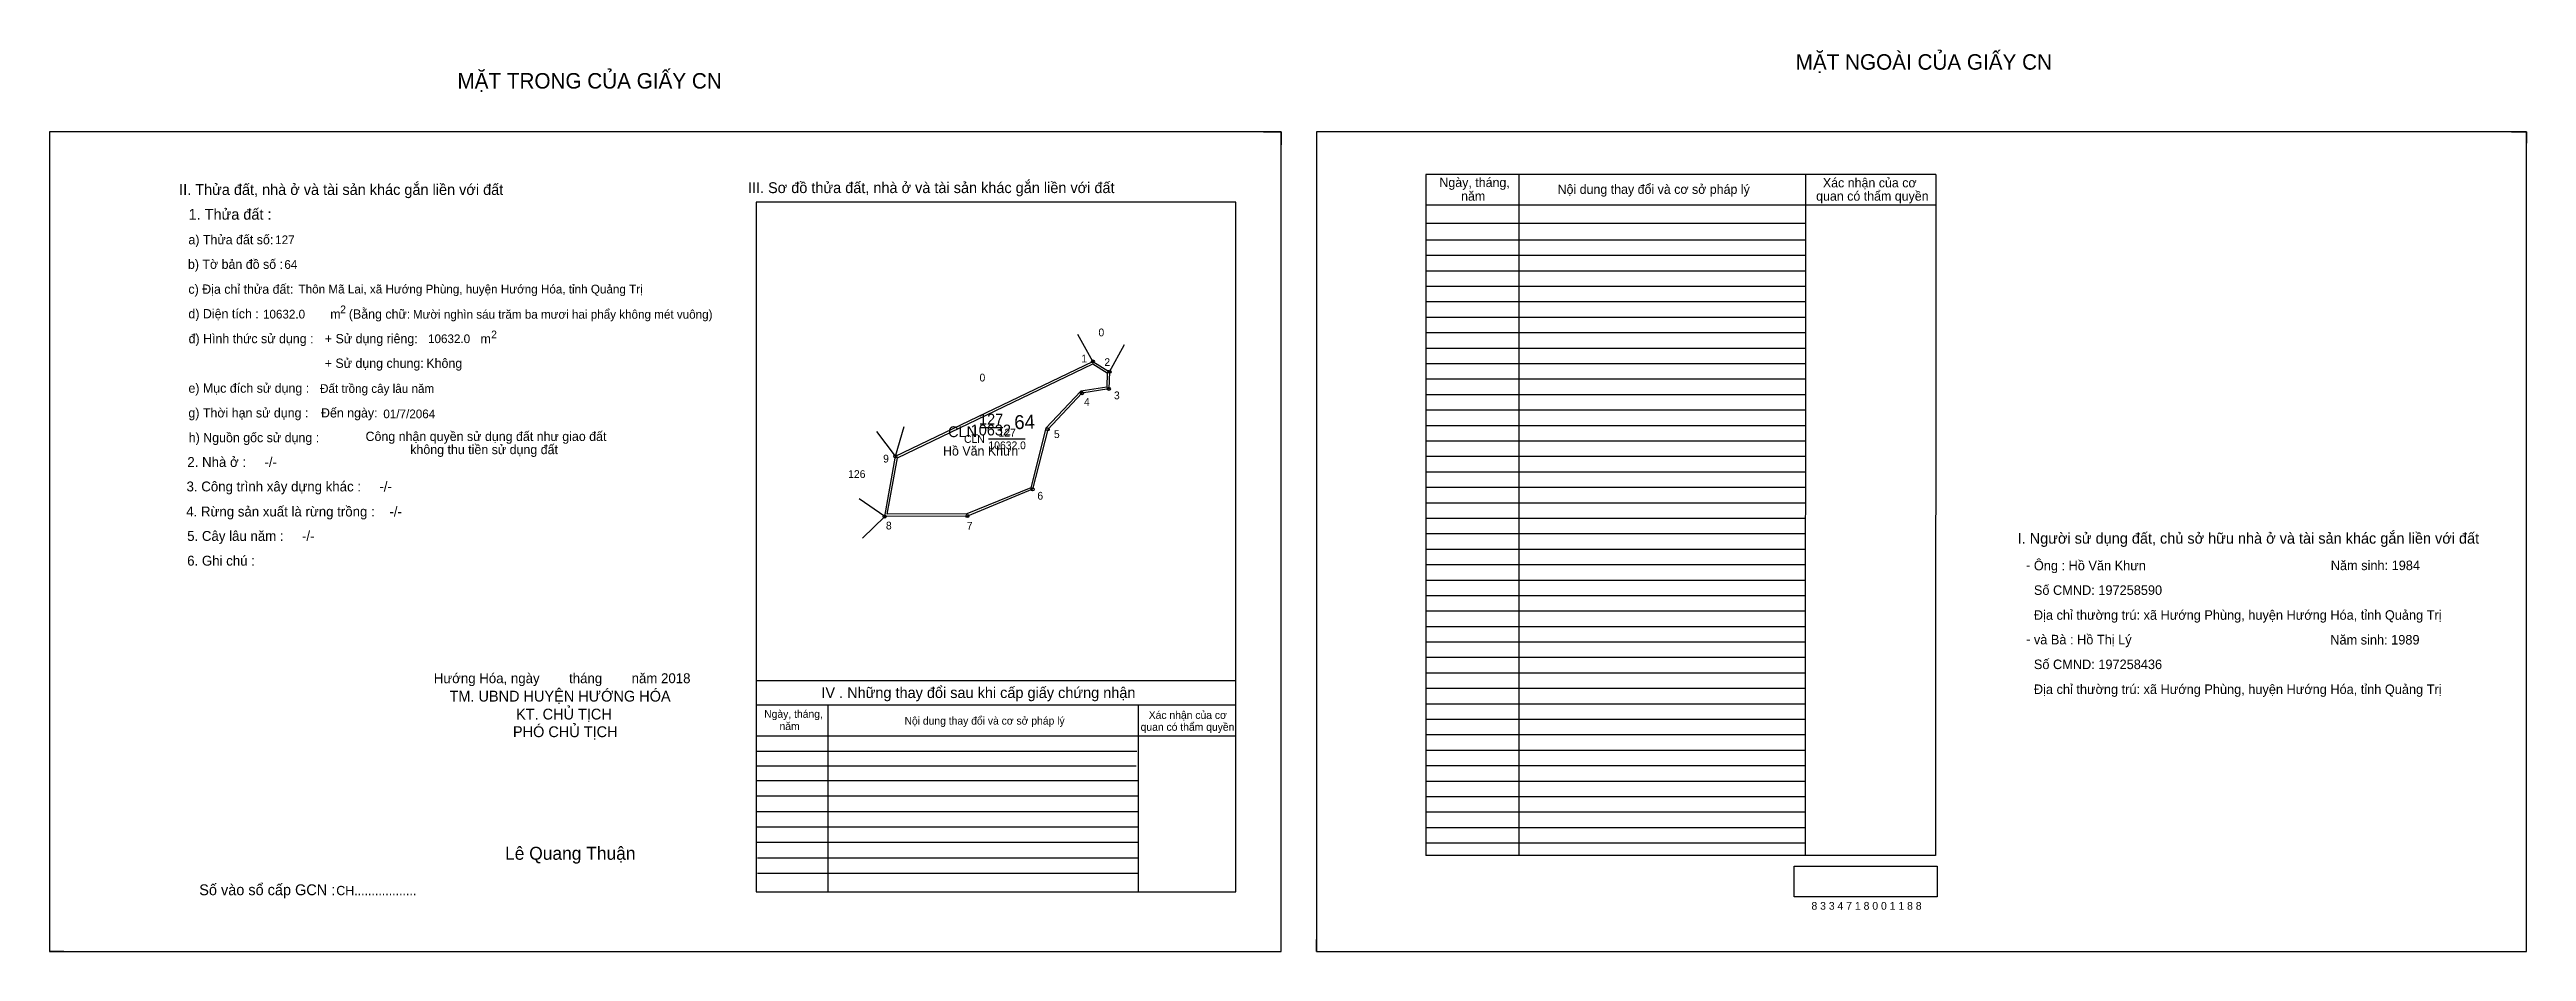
# Model space of a CAD drawing. Extents: x 531059 to 534566, y 1847090 to 1847673.
# Drawn here: x 532964 to 534566, y 1847090 to 1847673 of the extents above.
import ezdxf

# ---------------------------------------------------------------- set-up
doc = ezdxf.new("R2010")
doc.units = 0
for name, color, linetype in [('Default', 7, 'Continuous'), ('Level 10', 7, 'Continuous'), ('Level 11', 7, 'Continuous'), ('Level 13', 7, 'Continuous'), ('Level 2', 7, 'Continuous'), ('Level 27', 7, 'Continuous'), ('Level 3', 7, 'Continuous'), ('Level 36', 7, 'Continuous'), ('Level 4', 7, 'Continuous'), ('Level 5', 7, 'Continuous'), ('Level 55', 7, 'Continuous'), ('Level 6', 7, 'Continuous'), ('Level 7', 7, 'Continuous'), ('Level 8', 7, 'Continuous'), ('Level 9', 7, 'Continuous')]:
    doc.layers.add(name, color=color, linetype=linetype)

msp = doc.modelspace()

# ---------------------------------------------------------------- linework, layer by layer
at = {"layer": 'Level 10'}
for p, q in [((533749.2, 1847620.1), (533760.6, 1847620.1)), ((533760.6, 1847620.1), (533760.6, 1847611.7)), ((534556, 1847620.1), (534565.6, 1847620.1)), ((534565.6, 1847620.1), (534565.6, 1847612.7)), ((533609.7, 1847427.7), (533631.8, 1847451.1)), ((532964.4, 1847097.9), (532964.4, 1847090.1)), ((533783.4, 1847090.1), (533783.4, 1847097.9)), ((532973.6, 1847090.1), (532964.4, 1847090.1)), ((533783.4, 1847090.1), (533790.4, 1847090.1))]:
    msp.add_line(p, q, dxfattribs=at)
for points in [[(532964.4, 1847090.1), (533760.6, 1847090.1), (533760.6, 1847620.1), (532964.4, 1847620.1)], [(533783.4, 1847090.1), (534565.6, 1847090.1), (534565.6, 1847620.1), (533783.4, 1847620.1)], [(533649.6, 1847465), (533649.2, 1847453.9), (533631.8, 1847451.1), (533609.7, 1847427.7), (533599.9, 1847389), (533557.8, 1847371.7), (533504.3, 1847371.4), (533511.2, 1847410.3), (533638.9, 1847471.6)], [(533648.2, 1847464.2), (533647.9, 1847455.1), (533631.1, 1847452.4), (533608.5, 1847428.4), (533598.7, 1847390), (533557.5, 1847373.1), (533506, 1847372.9), (533512.5, 1847409.3), (533638.8, 1847470)]]:
    msp.add_lwpolyline(points, close=True, dxfattribs=at)
at = {"layer": 'Level 11'}
for centre in [(533638.9, 1847471.6), (533649.6, 1847465), (533649.6, 1847465), (533631.8, 1847451.1), (533649.2, 1847453.9), (533609.7, 1847427.7), (533511.2, 1847410.3), (533599.9, 1847389), (533504.3, 1847371.4), (533557.8, 1847371.7)]:
    msp.add_circle(centre, 1, dxfattribs=at)
at = {"layer": 'Level 27'}
for p, q in [((533638.9, 1847471.6), (533629.2, 1847489)), ((533649.6, 1847465), (533659.3, 1847482.5)), ((533511.2, 1847410.3), (533499.2, 1847426.3)), ((533511.2, 1847410.3), (533516.8, 1847429.5)), ((533504.3, 1847371.4), (533487.9, 1847382.8)), ((533504.3, 1847371.4), (533490, 1847357.4))]:
    msp.add_line(p, q, dxfattribs=at)
at = {"layer": 'Level 6'}
msp.add_lwpolyline([(534092.3, 1847145.2), (534184.7, 1847145.2), (534184.7, 1847125.4), (534092.3, 1847125.4)], close=True, dxfattribs=at)
at = {"layer": 'Level 7'}
for p, q in [((534099.4, 1847550.1), (533854.2, 1847550.1)), ((534099.4, 1847540.1), (533854.2, 1847540.1)), ((534099.4, 1847530.1), (533854.2, 1847530.1)), ((534099.4, 1847520.1), (533854.2, 1847520.1)), ((534099.4, 1847510.1), (533854.2, 1847510.1)), ((534099.4, 1847500.1), (533854.2, 1847500.1)), ((534099.4, 1847490.1), (533854.2, 1847490.1)), ((534099.4, 1847480.1), (533854.2, 1847480.1)), ((534099.4, 1847470.1), (533854.2, 1847470.1)), ((534099.4, 1847460.1), (533854.2, 1847460.1)), ((534099.4, 1847450.1), (533854.2, 1847450.1)), ((534099.4, 1847440.1), (533854.2, 1847440.1)), ((533565.8, 1847429), (533580.7, 1847429)), ((534099.4, 1847430.1), (533854.2, 1847430.1)), ((534099.4, 1847420.1), (533854.2, 1847420.1)), ((534099.4, 1847410.1), (533854.2, 1847410.1)), ((534099.4, 1847400.1), (533854.2, 1847400.1)), ((534099.4, 1847390.1), (533854.2, 1847390.1)), ((534099.4, 1847380.1), (533854.2, 1847380.1)), ((534099.4, 1847370.1), (533854.2, 1847370.1)), ((534099.4, 1847360.1), (533854.2, 1847360.1)), ((534099.4, 1847350.1), (533854.2, 1847350.1)), ((534099.4, 1847340.1), (533854.2, 1847340.1)), ((534099.4, 1847330.1), (533854.2, 1847330.1)), ((534099.4, 1847320.1), (533854.2, 1847320.1)), ((534099.4, 1847310.1), (533854.2, 1847310.1)), ((534099.4, 1847300.1), (533854.2, 1847300.1)), ((534099.4, 1847290.1), (533854.2, 1847290.1)), ((534099.4, 1847280.1), (533854.2, 1847280.1)), ((534099.4, 1847270.1), (533854.2, 1847270.1)), ((534099.4, 1847260.1), (533854.2, 1847260.1)), ((534099.4, 1847250.1), (533854.2, 1847250.1)), ((534099.4, 1847240.1), (533854.2, 1847240.1)), ((534099.4, 1847230.1), (533854.2, 1847230.1)), ((533667.3, 1847219.4), (533421.2, 1847219.4)), ((533666.9, 1847209.9), (533421.2, 1847209.9)), ((534099.4, 1847220.1), (533854.2, 1847220.1)), ((534099.4, 1847210.1), (533854.2, 1847210.1)), ((533668.2, 1847200.5), (533421.2, 1847200.5)), ((534099.4, 1847200.1), (533854.2, 1847200.1)), ((533668.2, 1847190.5), (533421.2, 1847190.5)), ((533668.2, 1847180.5), (533421.2, 1847180.5)), ((534099.4, 1847190.1), (533854.2, 1847190.1)), ((534099.4, 1847180.1), (533854.2, 1847180.1)), ((533668.2, 1847170.5), (533421.2, 1847170.5)), ((533668.2, 1847160.5), (533421.2, 1847160.5)), ((534099.4, 1847170.1), (533854.2, 1847170.1)), ((533668.2, 1847150.5), (533422, 1847150.5)), ((534099.4, 1847160.1), (533854.2, 1847160.1)), ((533668.2, 1847140.5), (533422, 1847140.5))]:
    msp.add_line(p, q, dxfattribs=at)
at = {"layer": 'Level 8'}
for p, q in [((534183.8, 1847592.6), (533854.2, 1847592.6)), ((533854.2, 1847592.6), (533854.2, 1847152.1)), ((533914.2, 1847592.6), (533914.2, 1847152.1)), ((534099.5, 1847592.4), (534099.4, 1847152.1)), ((534183.8, 1847592.6), (534183.6, 1847152.1)), ((533731.2, 1847574.7), (533421.2, 1847574.7)), ((533421.2, 1847574.7), (533421.2, 1847128.7)), ((533731.2, 1847128.7), (533731.2, 1847574.7)), ((534183.8, 1847572.6), (533854.2, 1847572.6)), ((534099.4, 1847560.8), (533854.2, 1847560.8)), ((533731.2, 1847265.1), (533421.2, 1847265.1)), ((533731.2, 1847249.4), (533421.2, 1847249.4)), ((533467.5, 1847249.4), (533467.5, 1847128.7)), ((533668.2, 1847249.4), (533668.2, 1847128.7)), ((533731.2, 1847229.4), (533421.2, 1847229.4)), ((534183.6, 1847152.1), (533854.2, 1847152.1)), ((533421.2, 1847128.7), (533731.2, 1847128.7))]:
    msp.add_line(p, q, dxfattribs=at)
at = {"layer": 'Level 9'}
msp.add_line((533571.4, 1847421.5), (533595.2, 1847421.5), dxfattribs=at)

# ---------------------------------------------------------------- texts
at = {"layer": 'Default'}
for s, p in [('e) Mục đích sử dụng :', (533054.2, 1847451.4)), ('g) Thời hạn sử dụng :', (533054.2, 1847435.4)), ('Đến ngày:', (533139.9, 1847435.4)), ('h) Nguồn gốc sử dụng :', (533054.4, 1847419.4)), ('Công nhận quyền sử dụng đất như giao đất', (533168.7, 1847420.2)), ('không thu tiền sử dụng đất', (533197.6, 1847411.7))]:
    msp.add_text(s, height=6, dxfattribs=at).set_placement(p)
at = {"layer": 'Level 13'}
for s, p in [('CLN', (533555.6, 1847419)), ('10632.0', (533571.4, 1847414.9)), ('127', (533577.9, 1847423.1))]:
    msp.add_text(s, height=5, dxfattribs=at).set_placement(p)
at = {"layer": 'Level 2'}
msp.add_text('Hồ Văn Khưn', height=6, dxfattribs=at).set_placement((533542, 1847410.8))
at = {"layer": 'Level 3'}
msp.add_text('CLN', height=7, dxfattribs=at).set_placement((533545.3, 1847422.7))
at = {"layer": 'Level 36'}
for s, p in [('0', (533642.5, 1847487.9)), ('0', (533565.6, 1847458.7)), ('126', (533480.7, 1847396.3))]:
    msp.add_text(s, height=5, dxfattribs=at).set_placement(p)
at = {"layer": 'Level 4'}
msp.add_text('127', height=7, dxfattribs=at).set_placement((533565.3, 1847430.8))
at = {"layer": 'Level 5'}
msp.add_text('10632', height=7, dxfattribs=at).set_placement((533559.9, 1847423.8))
at = {"layer": 'Level 55'}
for s, height, p in [('1', 0.8, (533638.7, 1847471.6)), ('0', 0.22, (533638.9, 1847471.4)), ('0', 0.22, (533638.9, 1847471.4)), ('0', 0.22, (533638.9, 1847471.4)), ('0', 0.22, (533638.9, 1847471.4)), ('2', 0.8, (533649.3, 1847465)), ('0', 0.22, (533649.5, 1847464.7)), ('0', 0.22, (533649.5, 1847464.7)), ('4', 0.8, (533631.5, 1847451.1)), ('3', 0.8, (533649, 1847453.9)), ('5', 0.8, (533609.5, 1847427.7)), ('9', 0.8, (533510.9, 1847410.3)), ('126', 0.22, (533511, 1847410)), ('0', 0.22, (533511.1, 1847410)), ('0', 0.22, (533511.1, 1847410)), ('6', 0.8, (533599.6, 1847389)), ('8', 0.8, (533504, 1847371.4)), ('126', 0.22, (533504.1, 1847371.2)), ('7', 0.8, (533557.6, 1847371.7))]:
    msp.add_text(s, height=height, dxfattribs=at).set_placement(p)
at = {"layer": 'Level 6'}
for s, height, p in [('127', 5.63, (533110.3, 1847547.5)), ('64', 5.63, (533116.2, 1847531.5)), ('Thôn Mã Lai, xã Hướng Phùng, huyện Hướng Hóa, tỉnh Quảng Trị', 5.64, (533125.4, 1847515.6)), ('10632.0', 5.63, (533102.4, 1847499.4)), ('Mười nghìn sáu trăm ba mươi hai phẩy không mét vuông)', 5.632, (533199.3, 1847499.3)), ('10632.0', 5.63, (533209.1, 1847483.5)), ('Đất trồng cây lâu năm', 5.64, (533139.3, 1847451.3)), ('01/7/2064', 5.64, (533180.2, 1847434.9)), ('Ông : Hồ Văn Khưn', 6.16, (534247.2, 1847336.6)), ('Năm sinh: 1984', 6.16, (534439.1, 1847336.7)), ('Số CMND: 197258590', 6.16, (534247.2, 1847320.7)), ('Địa chỉ thường trú: xã Hướng Phùng, huyện Hướng Hóa, tỉnh Quảng Trị', 6.16, (534247.2, 1847304.6)), ('và Bà : Hồ Thị Lý', 6.16, (534247.2, 1847288.7)), ('Năm sinh: 1989', 6.16, (534438.8, 1847288.6)), ('Số CMND: 197258436', 6.16, (534247.2, 1847272.7)), ('Địa chỉ thường trú: xã Hướng Phùng, huyện Hướng Hóa, tỉnh Quảng Trị', 6.16, (534247.2, 1847256.6)), ('8 3 3 4 7 1 8 0 0 1 1 8 8', 5.04, (534103.4, 1847117.1))]:
    msp.add_text(s, height=height, dxfattribs=at).set_placement(p)
at = {"layer": 'Level 7'}
for s, height, p in [('MẶT NGOÀI CỦA GIẤY CN', 10, (534093.2, 1847660.3)), ('MẶT TRONG CỦA GIẤY CN', 10, (533228.1, 1847648.1)), ('II. Thửa đất, nhà ở và tài sản khác gắn liền với đất', 7, (533048.2, 1847579.3)), ('III. Sơ đồ thửa đất, nhà ở và tài sản khác gắn liền với đất', 7, (533415.9, 1847580.5)), ('Ngày, tháng,', 6, (533862.9, 1847584.4)), ('năm', 6, (533876.9, 1847575.6)), ('Nội dung thay đổi và cơ sở pháp lý', 6, (533939.3, 1847580)), (' quan có thẩm quyền', 6, (534104.2, 1847575.6)), ('Xác nhận của cơ', 6, (534110.8, 1847584.2)), ('1. Thửa đất :', 7, (533054.3, 1847563.3)), ('a) Thửa đất số:', 6, (533054.2, 1847547.4)), ('b) Tờ bản đồ số :', 6, (533053.9, 1847531.5)), ('c) Địa chỉ thửa đất:', 6, (533054.2, 1847515.4)), ('d) Diện tích :', 6, (533054.2, 1847499.5)), ('m', 6, (533145.9, 1847499.3)), ('2', 5, (533152.3, 1847502.8)), ('(Bằng chữ:', 6, (533157.9, 1847499.3)), ('đ) Hình thức sử dụng :', 6, (533054.3, 1847483.4)), ('+ Sử dụng riêng:', 6, (533142.4, 1847483.4)), ('m', 6, (533243, 1847483.3)), ('2', 5, (533249.9, 1847486.6)), ('+ Sử dụng chung:', 6, (533142.3, 1847467.5)), ('Không', 6, (533208, 1847467.5)), ('2. Nhà ở :     -/-', 6.4, (533053.5, 1847403.4)), ('3. Công trình xây dựng khác :     -/-', 6.4, (533053, 1847387.6)), ('4. Rừng sản xuất là rừng trồng :    -/-', 6.4, (533052.8, 1847371.4)), ('5. Cây lâu năm :     -/-', 6.4, (533053.4, 1847355.6)), ('I. Người sử dụng đất, chủ sở hữu nhà ở và tài sản khác gắn liền với đất', 7, (534236.7, 1847353.8)), ('6. Ghi chú :', 6.4, (533053.4, 1847339.6)), ('-', 6.4, (534242.1, 1847336.8)), ('-', 6.4, (534242.2, 1847288.9)), ('Hướng Hóa, ngày        tháng        năm 2018', 6.4, (533212.8, 1847263.6)), ('TM. UBND HUYỆN HƯỚNG HÓA', 7, (533223, 1847251.7)), ('IV . Những thay đổi sau khi cấp giấy chứng nhận', 7, (533463.4, 1847254)), ('KT. CHỦ TỊCH', 7, (533266, 1847240.1)), ('Ngày, tháng,', 5, (533426.4, 1847241.2)), ('Nội dung thay đổi và cơ sở pháp lý', 5, (533517.1, 1847236.8)), ('Xác nhận của cơ', 5, (533675, 1847240.5)), ('PHÓ CHỦ TỊCH', 7, (533264, 1847228.7)), ('năm', 5, (533436.3, 1847233.3)), (' quan có thẩm quyền', 5, (533667.9, 1847232.8)), ('Lê Quang Thuận', 8.4, (533258.9, 1847149.4)), ('Số vào sổ cấp GCN :', 7, (533061.2, 1847126.5)), ('CH..................', 6, (533149.8, 1847126.5))]:
    msp.add_text(s, height=height, dxfattribs=at).set_placement(p)
msp.add_text('64', height=9, rotation=2, dxfattribs=at).set_placement((533588.2, 1847427.8))
at = {"layer": 'Level 9'}
for s, p in [('1', (533631.4, 1847471)), ('2', (533646.3, 1847468.7)), ('3', (533652.5, 1847447.2)), ('4', (533633.1, 1847442.9)), ('5', (533613.7, 1847422.1)), ('9', (533503.3, 1847406.3)), ('6', (533603, 1847382.3)), ('8', (533505.1, 1847363)), ('7', (533557.4, 1847362.9))]:
    msp.add_text(s, height=5, dxfattribs=at).set_placement(p)

doc.saveas('drawing.dxf')
